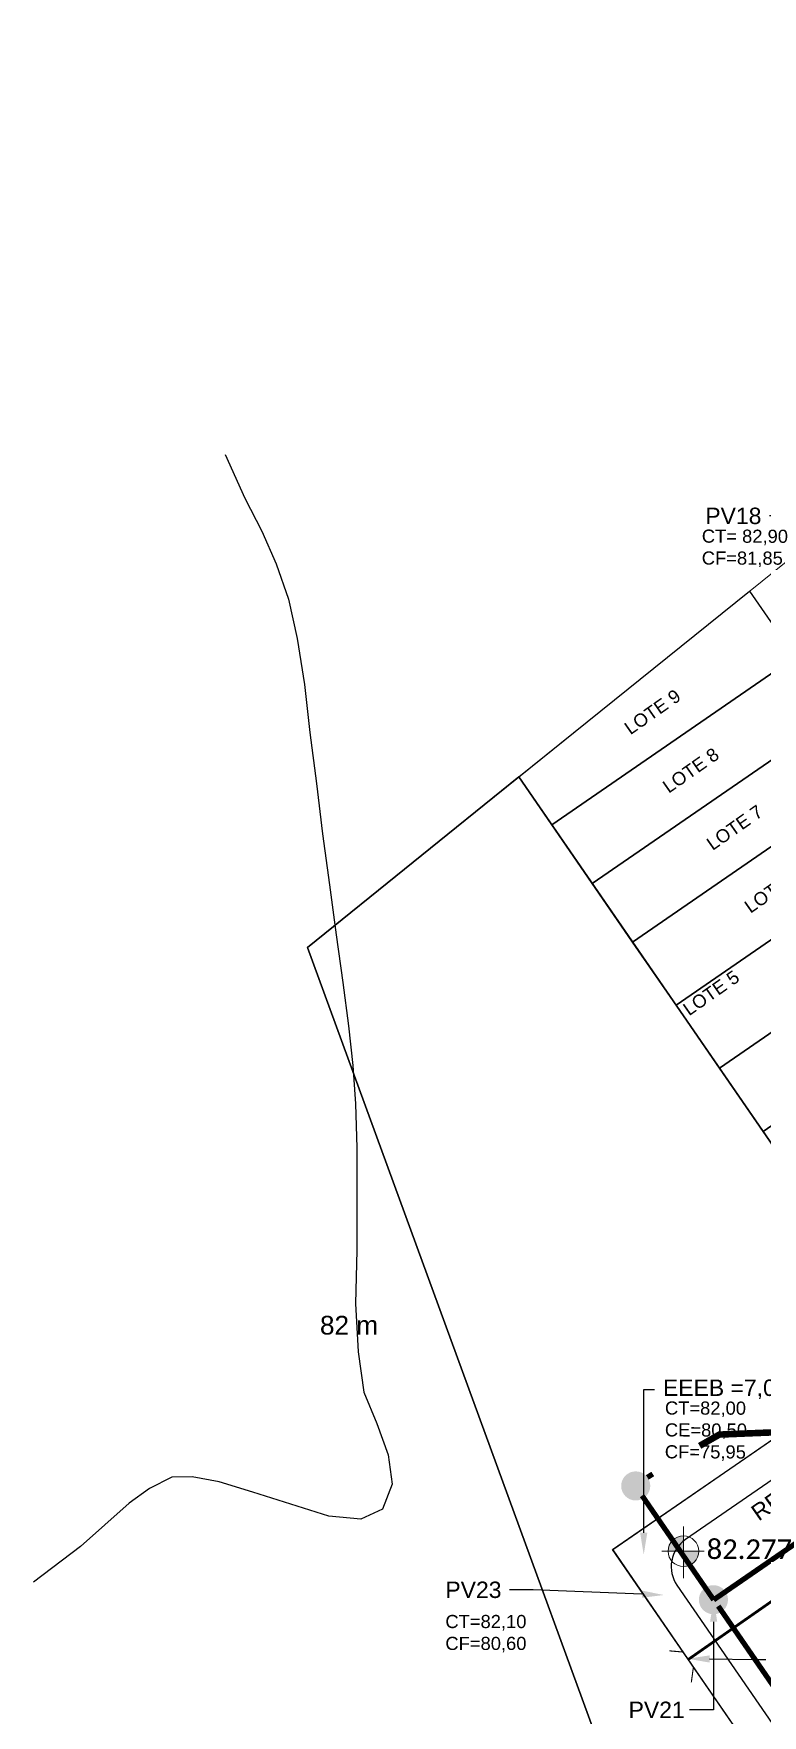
# Model space of a CAD drawing. Header units: metres. Extents: x 544427 to 544924, y 6774966 to 6775444.
# Drawn here: x 544427.1 to 544493.7, y 6775111.2 to 6775264.9 of the extents above; entities that cross this region are included whole.
import ezdxf
from ezdxf import colors
from ezdxf.entities.mleader import LeaderData, LeaderLine
from ezdxf.enums import TextEntityAlignment as Align
from ezdxf.math import Vec2, Vec3

# ---------------------------------------------------------------- set-up
doc = ezdxf.new("R2010")
doc.units = ezdxf.units.M
for name, color, linetype in [('BL Pluvial', 6, 'Continuous'), ("BL'S", 5, 'Continuous'), ('COTA CURVA', 1, 'Continuous'), ('COTA LOTE', 23, 'Continuous'), ('CURVAS MENORES', 8, 'Continuous'), ('DIV CALÇADAS', 8, 'Continuous'), ('LOTE', 8, 'Continuous'), ('PDF7_Texto', 1, 'Continuous'), ('PV CLOACAL', 12, 'Continuous'), ('REDE CLOACAL', 12, 'Continuous'), ('TERRENO', 6, 'Continuous'), ('TEXTO CLOACAL', 4, 'Continuous'), ('TEXTOS @ 1', 1, 'Continuous'), ('TEXTOS NORMAIS', 140, 'Continuous'), ('VÉRTICE', 7, 'Continuous')]:
    doc.layers.add(name, color=color, linetype=linetype)
doc.layers.add('REDE PLUVIAL', color=212, linetype='Continuous', plot=False)
doc.styles.add('ARIAL', font='arial.ttf', dxfattribs={"height": 2})
doc.styles.add('escala 1_50', font='arial.ttf', dxfattribs={"height": 1.5})
doc.styles.add('PDF Calibri', font='calibri.ttf')
doc.styles.get("Standard").update_dxf_attribs({"font": 'arial.ttf'})

# ---------------------------------------------------------------- blocks, each defined once
blk = doc.blocks.new('FEATURE')
blk = doc.blocks.new('Quadra E')
at = {"layer": 'LOTE', "flags": 128}
for points in [[(544492.53, 6775213.98), (544496.7, 6775207.93), (544474.46, 6775192.61), (544471.45, 6775196.99)], [(544496.7, 6775207.93), (544500.39, 6775202.57), (544478.15, 6775187.26), (544474.46, 6775192.61)], [(544500.39, 6775202.57), (544504.07, 6775197.22), (544481.84, 6775181.91), (544478.15, 6775187.26)], [(544504.07, 6775197.22), (544508.04, 6775191.46), (544485.81, 6775176.14), (544481.84, 6775181.91)], [(544508.04, 6775191.46), (544512.01, 6775185.69), (544489.78, 6775170.38), (544485.81, 6775176.14)], [(544512.01, 6775185.69), (544515.98, 6775179.93), (544508.57, 6775174.82), (544501.16, 6775169.72), (544493.75, 6775164.61), (544489.78, 6775170.38)], [(544515.98, 6775179.93), (544529.43, 6775160.41), (544522.02, 6775155.3), (544508.57, 6775174.82)], [(544508.57, 6775174.82), (544522.02, 6775155.3), (544514.6, 6775150.2), (544501.16, 6775169.72)], [(544501.16, 6775169.72), (544514.6, 6775150.2), (544507.19, 6775145.09), (544493.75, 6775164.61)]]:
    blk.add_lwpolyline(points, close=True, dxfattribs=at)
at = {"layer": 'LOTE', "style": 'ARIAL'}
for s, rotation, p in [('LOTE 9', 35, (544483.65, 6775202.94)), ('LOTE 8', 35, (544487.15, 6775197.6)), ('LOTE 7', 35, (544491.16, 6775192.37)), ('LOTE 6', 35, (544494.62, 6775186.63)), ('LOTE 5', 35, (544489.01, 6775177.26)), ('LOTE 4', 32.9245, (544502.67, 6775175.2)), ('LOTE 1', 302.8571, (544519, 6775167.62)), ('LOTE 2', 304.8248, (544511.59, 6775162.51)), ('LOTE 3', 302, (544504.18, 6775157.4))]:
    blk.add_text(s, height=1.2, rotation=rotation, dxfattribs=at).set_placement(p, align=Align.MIDDLE_CENTER)
blk = doc.blocks.new('ELEV')
at = {"layer": 'TEXTOS @ 1', "linetype": 'Continuous', "lineweight": 5}
h = blk.add_hatch(color=8, dxfattribs=at)
h.dxf.hatch_style = 1
h.paths.add_polyline_path([(2324.61, 356.93), (2323.68, 356.93), (2323.68, 355.99, 0.414214)])
h.paths.add_polyline_path([(2323.68, 357.86, 0.414214), (2322.74, 356.93), (2323.68, 356.93), (2323.68, 357.02)])
for points in [[(2323.68, 358.44), (2323.68, 357.02), (2323.68, 355.29)], [(2323.68, 356.93), (2322.36, 356.93), (2324.94, 356.93)]]:
    blk.add_lwpolyline(points, dxfattribs=at)
blk.add_circle((2323.68, 356.93), 0.934, dxfattribs=at)

msp = doc.modelspace()

# ---------------------------------------------------------------- hatches: boundary and pattern name
at = {"layer": 'PV CLOACAL'}
h = msp.add_hatch(color=256, dxfattribs=at)
h.dxf.hatch_style = 1
edge = h.paths.add_edge_path()
edge.add_arc((544482.12, 6775132.21), 1.33, 0, 360)
h = msp.add_hatch(color=256, dxfattribs=at)
h.dxf.hatch_style = 1
edge = h.paths.add_edge_path()
edge.add_arc((544489.22, 6775121.81), 1.33, 0, 360)

# ---------------------------------------------------------------- linework, layer by layer
at = {"layer": 'BL Pluvial', "const_width": 0.1, "elevation": -90.73}
msp.add_lwpolyline([(544485.2, 6775117.14), (544486.46, 6775117.03), (544487.39, 6775115.67), (544487.2, 6775114.26)], dxfattribs=at)
at = {"layer": 'CURVAS MENORES'}
msp.add_polyline3d([(544444.61, 6775226.45, 82), (544446.42, 6775222.48, 82), (544447.95, 6775219.45, 82), (544449.26, 6775216.46, 82), (544450.39, 6775213.24, 82), (544451.2, 6775209.63, 82), (544451.85, 6775205.45, 82), (544452.36, 6775201.04, 82), (544452.94, 6775196.38, 82), (544453.5, 6775191.78, 82), (544454.15, 6775187.13, 82), (544454.76, 6775182.57, 82), (544455.36, 6775178.22, 82), (544455.88, 6775174.25, 82), (544456.27, 6775170.64, 82), (544456.51, 6775167.13, 82), (544456.63, 6775163.09, 82), (544456.64, 6775158.65, 82), (544456.63, 6775153.71, 82), (544456.53, 6775148.87, 82), (544456.76, 6775144.45, 82), (544457.27, 6775140.79, 82), (544458.48, 6775137.92, 82), (544459.49, 6775135.04, 82), (544459.87, 6775132.37, 82), (544458.99, 6775130.09, 82), (544457.02, 6775129.16, 82), (544454.07, 6775129.45, 82), (544450.6, 6775130.53, 82), (544447.15, 6775131.65, 82), (544444.05, 6775132.58, 82), (544441.59, 6775133.04, 82), (544439.73, 6775133.02, 82), (544437.7, 6775131.97, 82), (544435.84, 6775130.64, 82), (544431.38, 6775126.67, 82), (544427.11, 6775123.41, 82)], dxfattribs=at)
at = {"layer": 'DIV CALÇADAS', "flags": 128}
msp.add_lwpolyline([(544494.87, 6775215.87), (544531.9, 6775162.11, -0.414214), (544531.13, 6775157.94), (544486.66, 6775127.31, 0.414214), (544485.89, 6775123.13), (544558.5, 6775017.72)], format="xyb", dxfattribs=at)
at = {"layer": 'LOTE', "flags": 128}
for points in [[(544471.45, 6775196.99), (544507.19, 6775145.09), (544480.02, 6775126.37), (544487.96, 6775114.84), (544556.03, 6775016.02), (544521.33, 6774992.12), (544452.12, 6775181.41)], [(544480, 6775126.4), (544507.19, 6775145.09), (544471.45, 6775196.99), (544452.12, 6775181.41), (544521.33, 6774992.12), (544556.03, 6775016.02)]]:
    msp.add_lwpolyline(points, close=True, dxfattribs=at)
at = {"layer": 'REDE CLOACAL', "const_width": 0.481, "flags": 128}
for points in [[(544489.24, 6775121.8), (544824.09, 6775352.44)], [(544489.24, 6775121.8), (544824.09, 6775352.44)], [(544483.18, 6775132.99), (544483.68, 6775133.3)], [(544489.24, 6775121.8), (544482.7, 6775131.32)], [(544489.24, 6775121.8), (544482.7, 6775131.32)], [(544556.19, 6775024.63), (544489.66, 6775121.23)], [(544556.19, 6775024.63), (544489.66, 6775121.23)]]:
    msp.add_lwpolyline(points, dxfattribs=at)
at = {"layer": 'REDE CLOACAL', "color": 104, "const_width": 0.6, "flags": 128}
msp.add_lwpolyline([(544487.96, 6775135.87), (544489.76, 6775136.9), (544505.03, 6775137.53)], dxfattribs=at)
at = {"layer": 'REDE PLUVIAL', "const_width": 0.25, "elevation": -90.73, "flags": 128}
msp.add_lwpolyline([(544535.33, 6775150.12), (544486.92, 6775116.35)], dxfattribs=at)
at = {"layer": 'TERRENO', "color": 4, "lineweight": 5}
msp.add_polyline3d([(544452.12, 6775181.41, 0), (544639.77, 6775332.65, 0)], dxfattribs=at)

# ---------------------------------------------------------------- block references
at = {"layer": 'COTA CURVA', "lineweight": 5}
ref = msp.add_blockref('FEATURE', (544453.27, 6775146.04, 164), dxfattribs=dict(at, xscale=2, yscale=2, zscale=2))
ref.add_attrib('NAME', '82 m', (544453.27, 6775146.04, 164), dxfattribs={"color": 7, "height": 1.712})
at = {"layer": 'TEXTOS @ 1', "color": 5, "linetype": 'Continuous', "lineweight": 5, "xscale": 1.5, "yscale": 1.5, "zscale": 1.5}
msp.add_blockref('ELEV', (541000.96, 6774590.85), dxfattribs=at)
at = {"layer": 'VÉRTICE'}
msp.add_blockref('Quadra E', (0, 0), dxfattribs=at)

# ---------------------------------------------------------------- texts
at = {"layer": 'COTA LOTE', "char_height": 1.2, "attachment_point": 1, "rotation": 359.867, "style": 'escala 1_50'}
for s, width, heights, insert in [('CT= 82,90\\PCF=81,85', 8.783, [3.65], (544488.16, 6775219.6)), ('CT=82,00\\PCE=80,50\\PCF=75,95', 9.319, [0], (544484.79, 6775139.93))]:
    msp.add_mtext_dynamic_manual_height_columns(s, width=width, gutter_width=17.5, heights=heights, dxfattribs=dict(at, insert=insert))
at = {"layer": 'COTA LOTE', "insert": (544464.73, 6775120.42), "char_height": 1.2, "attachment_point": 1, "style": 'escala 1_50'}
msp.add_mtext_dynamic_manual_height_columns('CT=82,10\\PCF=80,60', width=8.2766, gutter_width=17.5, heights=[3.8], dxfattribs=at)
at = {"layer": 'PDF7_Texto', "linetype": 'Continuous', "lineweight": 5, "insert": (544488.6, 6775125.51), "char_height": 1.796, "attachment_point": 7, "style": 'PDF Calibri'}
msp.add_mtext('82.277', dxfattribs=at)
at = {"layer": 'TEXTOS NORMAIS', "insert": (544485.65, 6775125.38), "char_height": 1.5, "attachment_point": 1, "rotation": 35, "style": 'escala 1_50'}
msp.add_mtext_dynamic_manual_height_columns('{\\W7.17535;  }REDE PLUVIAL TCS DN 800,00 mm \\P{\\W8.84756;    }L=60,00 m\\P{\\W8.49497;    }i=0,012 m/m', width=50.8804, gutter_width=17.5, heights=[0], dxfattribs=at)

# ---------------------------------------------------------------- leaders
at = {"layer": "BL'S"}
ml = msp.add_multileader_mtext('Standard', dxfattribs=at)
ml.set_content('Ala 01', color=256)
ml.set_leader_properties()
ml.build(insert=Vec2(0, 0))
ml.multileader.update_dxf_attribs({"dogleg_length": 1, "arrow_head_size": 2})
ctx = ml.context
ctx.base_point, ctx.char_height, ctx.arrow_head_size, ctx.landing_gap_size, ctx.plane_origin = Vec3(544494.02, 6775116.35, 0.09), 1.5, 2, 1, Vec3(544486.51, 6775110.96, 0.09)
notes = []
notes.append((ctx, [(0, (1, 1, 0), (544493.02, 6775116.35, 0.09), (1, 0), 1, [(0, [(544486.87, 6775116.42, 0.09)], 0, [])])]))
ctx.mtext.insert, ctx.mtext.line_spacing_factor, ctx.mtext.line_spacing_style, ctx.mtext.flow_direction = Vec3(544495.02, 6775117.11, 0.09), 0.4, 2, 5
at = {"layer": 'TEXTO CLOACAL'}
ml = msp.add_multileader_mtext('Standard', dxfattribs=at)
ml.set_content('PV18', color=256)
ml.set_leader_properties()
ml.build(insert=Vec2(0, 0))
ml.multileader.update_dxf_attribs({"dogleg_length": 1, "arrow_head_size": 2})
ctx = ml.context
ctx.base_point, ctx.char_height, ctx.arrow_head_size, ctx.landing_gap_size, ctx.plane_origin = Vec3(544487.48, 6775220.84), 1.5, 2, 1, Vec3(544494.49, 6775205.01)
notes.append((ctx, [(0, (1, 1, 0), (544497.94, 6775220.84), (-1, 0), 3.59, [(0, [(544497.94, 6775214.75)], 0, [])])]))
ctx.mtext.insert, ctx.mtext.line_spacing_factor, ctx.mtext.line_spacing_style, ctx.mtext.flow_direction = Vec3(544488.48, 6775221.6), 0.4, 2, 5
ml = msp.add_multileader_mtext('Standard', dxfattribs=at)
ml.set_content('EEEB =7,00 l/s', color=256)
ml.set_leader_properties()
ml.build(insert=Vec2(0, 0))
ml.multileader.update_dxf_attribs({"dogleg_length": 1, "arrow_head_size": 2})
ctx = ml.context
ctx.base_point, ctx.char_height, ctx.arrow_head_size, ctx.landing_gap_size, ctx.plane_origin = Vec3(544483.85, 6775141.03), 1.5, 2, 1, Vec3(544481.91, 6775120)
ctx.text_align_type = 2
notes.append((ctx, [(1, (1, 1, 0), (544482.85, 6775141.03), (1, 0), 1, [(0, [(544482.85, 6775125.93)], 0, [])])]))
ctx.mtext.insert, ctx.mtext.width, ctx.mtext.alignment, ctx.mtext.line_spacing_factor, ctx.mtext.line_spacing_style, ctx.mtext.flow_direction = Vec3(544498.76, 6775141.93), 13.9656, 3, 0.4, 2, 5
ml = msp.add_multileader_mtext('Standard', dxfattribs=at)
ml.set_content('PV23', color=256)
ml.set_leader_properties()
ml.build(insert=Vec2(0, 0))
ml.multileader.update_dxf_attribs({"dogleg_length": 1, "arrow_head_size": 2})
ctx = ml.context
ctx.base_point, ctx.char_height, ctx.arrow_head_size, ctx.landing_gap_size, ctx.plane_origin = Vec3(544463.73, 6775122.71), 1.5, 2, 1, Vec3(544473.66, 6775107.73)
notes.append((ctx, [(0, (1, 1, 0), (544472.76, 6775122.71), (-1, 0), 2.16, [(0, [(544484.69, 6775122.24)], 0, [])])]))
ctx.mtext.insert, ctx.mtext.line_spacing_factor, ctx.mtext.line_spacing_style, ctx.mtext.flow_direction = Vec3(544464.73, 6775123.47), 0.4, 2, 5
ml = msp.add_multileader_mtext('Standard', dxfattribs=at)
ml.set_content('PV21', color=256)
ml.set_leader_properties()
ml.build(insert=Vec2(0, 0))
ml.multileader.update_dxf_attribs({"dogleg_length": 1, "arrow_head_size": 2})
ctx = ml.context
ctx.base_point, ctx.char_height, ctx.arrow_head_size, ctx.landing_gap_size, ctx.plane_origin = Vec3(544480.47, 6775111.75), 1.5, 2, 1, Vec3(544491.15, 6775097.39)
notes.append((ctx, [(0, (1, 1, 0), (544489.24, 6775111.75), (-1, 0), 2.2, [(0, [(544489.24, 6775121.8)], 0, [])])]))
ctx.mtext.insert, ctx.mtext.line_spacing_factor, ctx.mtext.line_spacing_style, ctx.mtext.flow_direction = Vec3(544481.47, 6775112.5), 0.4, 2, 5
for ctx, leaders in notes:
    for number, flags, end, landing, length, lines in leaders:
        leader = LeaderData()
        leader.index, (leader.has_last_leader_line, leader.has_dogleg_vector, leader.attachment_direction) = number, flags
        leader.last_leader_point, leader.dogleg_vector, leader.dogleg_length = Vec3(end), Vec3(landing), length
        for number, points, colour, breaks in lines:
            line = LeaderLine()
            line.index, line.vertices, line.color, line.breaks = number, Vec3.list(points), colors.encode_raw_color(colour), breaks
            leader.lines.append(line)
        ctx.leaders.append(leader)

doc.saveas('drawing.dxf')
